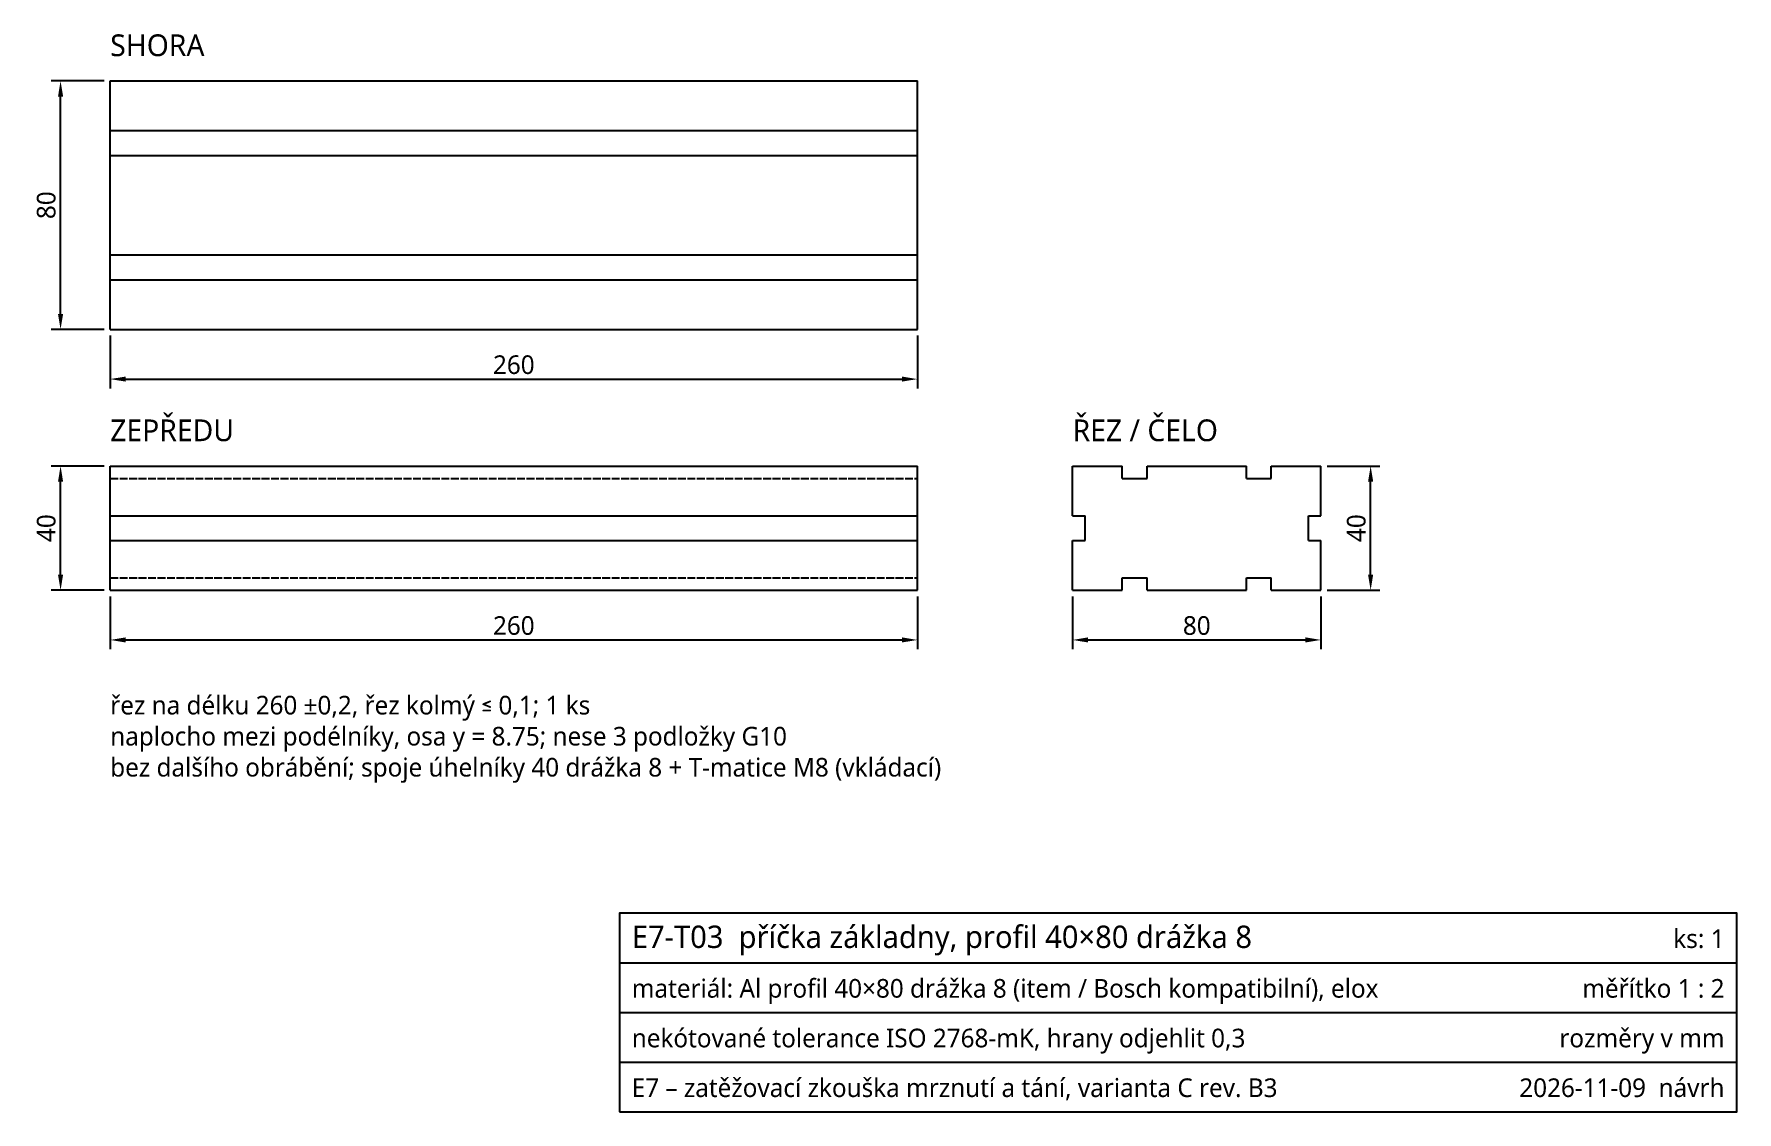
# Model space of a CAD drawing. Header units: millimetres. Extents: x 25 to 574, y 16 to 363.
import ezdxf
from ezdxf.enums import TextEntityAlignment as Align

# ---------------------------------------------------------------- set-up
doc = ezdxf.new("R2010")
doc.units = ezdxf.units.MM
doc.header["$LTSCALE"] = 2
doc.linetypes.add('DASHED', pattern=[1.524, 1.27, -0.254])
for name, color, linetype, true_color in [('DIM', 7, 'CONTINUOUS', 0x000000), ('FRAME', 7, 'CONTINUOUS', 0x000000), ('OUTLINE', 7, 'CONTINUOUS', 0x000000), ('TEXT', 7, 'CONTINUOUS', 0x000000)]:
    doc.layers.add(name, color=color, linetype=linetype, true_color=true_color)
doc.layers.add('HIDDEN', color=8, linetype='DASHED')
doc.styles.add('OpenSans', font='OpenSans-Regular.ttf')
doc.dimstyles.new('E7', dxfattribs={"dimtxt": 6, "dimasz": 5, "dimexe": 3, "dimexo": 2, "dimgap": 1.6, "dimtad": 1, "dimtxsty": 'OpenSans', "dimcen": 2.5, "dimclrd": 256, "dimclre": 256, "dimclrt": 256, "dimazin": 3, "dimtfac": 1, "dimtmove": 0, "dimatfit": 3})

msp = doc.modelspace()

# ---------------------------------------------------------------- linework, layer by layer
at = {"layer": 'FRAME'}
msp.add_lwpolyline([(214, 16), (574, 16), (574, 80), (214, 80)], close=True, dxfattribs=at)
for points in [[(214, 64), (574, 64)], [(214, 48), (574, 48)], [(214, 32), (574, 32)]]:
    msp.add_lwpolyline(points, dxfattribs=at)
at = {"layer": 'HIDDEN'}
for points in [[(50, 220), (50, 224)], [(50, 220), (50, 224)], [(50, 220), (50, 224)], [(50, 220), (50, 224)], [(50, 208), (50, 224)], [(50, 224), (310, 224)], [(50, 224), (310, 224)], [(50, 224), (310, 224)], [(50, 224), (310, 224)], [(50, 224), (310, 224)], [(50, 220), (310, 220)], [(50, 220), (310, 220)], [(50, 220), (310, 220)], [(50, 220), (310, 220)], [(310, 220), (310, 224)], [(310, 220), (310, 224)], [(310, 220), (310, 224)], [(310, 220), (310, 224)], [(310, 208), (310, 224)], [(360, 224), (376, 224)], [(360, 208), (360, 224)], [(376, 220), (376, 224)], [(376, 220), (384, 220)], [(384, 220), (384, 224)], [(384, 224), (416, 224)], [(416, 220), (416, 224)], [(416, 220), (424, 220)], [(424, 220), (424, 224)], [(424, 224), (440, 224)], [(440, 208), (440, 224)], [(50, 200), (50, 208)], [(50, 208), (310, 208)], [(50, 208), (310, 208)], [(50, 208), (310, 208)], [(310, 200), (310, 208)], [(360, 208), (364, 208)], [(364, 200), (364, 208)], [(436, 208), (440, 208)], [(436, 200), (436, 208)], [(50, 184), (50, 200)], [(50, 200), (310, 200)], [(50, 200), (310, 200)], [(50, 200), (310, 200)], [(310, 184), (310, 200)], [(360, 184), (360, 200)], [(360, 200), (364, 200)], [(436, 200), (440, 200)], [(440, 184), (440, 200)], [(50, 184), (50, 188)], [(50, 184), (50, 188)], [(50, 184), (50, 188)], [(50, 184), (50, 188)], [(50, 188), (310, 188)], [(50, 188), (310, 188)], [(50, 188), (310, 188)], [(50, 188), (310, 188)], [(310, 184), (310, 188)], [(310, 184), (310, 188)], [(310, 184), (310, 188)], [(310, 184), (310, 188)], [(376, 188), (384, 188)], [(376, 184), (376, 188)], [(384, 184), (384, 188)], [(416, 188), (424, 188)], [(416, 184), (416, 188)], [(424, 184), (424, 188)], [(50, 184), (310, 184)], [(50, 184), (310, 184)], [(50, 184), (310, 184)], [(50, 184), (310, 184)], [(50, 184), (310, 184)], [(360, 184), (376, 184)], [(384, 184), (416, 184)], [(424, 184), (440, 184)]]:
    msp.add_lwpolyline(points, dxfattribs=at)
at = {"layer": 'OUTLINE'}
for points in [[(50, 332), (50, 348)], [(50, 348), (310, 348)], [(310, 332), (310, 348)], [(50, 324), (50, 332)], [(50, 332), (310, 332)], [(310, 324), (310, 332)], [(50, 292), (50, 324)], [(50, 324), (310, 324)], [(310, 292), (310, 324)], [(50, 284), (50, 292)], [(50, 292), (310, 292)], [(310, 284), (310, 292)], [(50, 268), (50, 284)], [(50, 284), (310, 284)], [(310, 268), (310, 284)], [(50, 268), (310, 268)], [(50, 208), (50, 224)], [(50, 224), (310, 224)], [(310, 208), (310, 224)], [(360, 224), (376, 224)], [(360, 208), (360, 224)], [(376, 220), (376, 224)], [(376, 220), (384, 220)], [(384, 220), (384, 224)], [(384, 224), (416, 224)], [(416, 220), (416, 224)], [(416, 220), (424, 220)], [(424, 220), (424, 224)], [(424, 224), (440, 224)], [(440, 208), (440, 224)], [(50, 200), (50, 208)], [(50, 208), (310, 208)], [(310, 200), (310, 208)], [(360, 208), (364, 208)], [(364, 200), (364, 208)], [(436, 208), (440, 208)], [(436, 200), (436, 208)], [(50, 184), (50, 200)], [(50, 200), (310, 200)], [(310, 184), (310, 200)], [(360, 184), (360, 200)], [(360, 200), (364, 200)], [(436, 200), (440, 200)], [(440, 184), (440, 200)], [(376, 188), (384, 188)], [(376, 184), (376, 188)], [(384, 184), (384, 188)], [(416, 188), (424, 188)], [(416, 184), (416, 188)], [(424, 184), (424, 188)], [(50, 184), (310, 184)], [(360, 184), (376, 184)], [(384, 184), (416, 184)], [(424, 184), (440, 184)]]:
    msp.add_lwpolyline(points, dxfattribs=at)

# ---------------------------------------------------------------- texts
at = {"layer": 'TEXT', "style": 'OpenSans'}
for s, height, p in [('SHORA', 7, (50, 356)), ('ZEPŘEDU', 7, (50, 232)), ('ŘEZ / ČELO', 7, (360, 232)), ('řez na délku 260 ±0,2, řez kolmý ≤ 0,1; 1 ks', 6, (50, 144)), ('naplocho mezi podélníky, osa y = 8.75; nese 3 podložky G10', 6, (50, 134)), ('bez dalšího obrábění; spoje úhelníky 40 drážka 8 + T-matice M8 (vkládací)', 6, (50, 124)), ('E7-T03  příčka základny, profil 40×80 drážka 8', 7.2, (218, 68.8)), ('materiál: Al profil 40×80 drážka 8 (item / Bosch kompatibilní), elox', 6, (218, 52.8)), ('nekótované tolerance ISO 2768-mK, hrany odjehlit 0,3', 6, (218, 36.8)), ('E7 – zatěžovací zkouška mrznutí a tání, varianta C rev. B3', 6, (218, 20.8))]:
    msp.add_text(s, height=height, dxfattribs=at).set_placement(p)
for s, p in [('ks: 1', (570, 68.8)), ('měřítko 1 : 2', (570, 52.8)), ('rozměry v mm', (570, 36.8)), ('2026-11-09  návrh', (570, 20.8))]:
    msp.add_text(s, height=6, dxfattribs=at).set_placement(p, align=Align.RIGHT)

# ---------------------------------------------------------------- dimensions: what is measured, and where the dimension line sits
at = {"layer": 'DIM'}
for base, p1, p2 in [((34, 268), (50, 268), (50, 348)), ((34, 184), (50, 184), (50, 224)), ((456, 184), (440, 184), (440, 224))]:
    msp.add_linear_dim(base=base, p1=p1, p2=p2, angle=90, dimstyle='E7', dxfattribs=at).render()
for base, p1, p2 in [((50, 252), (50, 268), (310, 268)), ((50, 168), (50, 184), (310, 184)), ((360, 168), (360, 184), (440, 184))]:
    msp.add_linear_dim(base=base, p1=p1, p2=p2, dimstyle='E7', dxfattribs=at).render()

doc.saveas('drawing.dxf')
